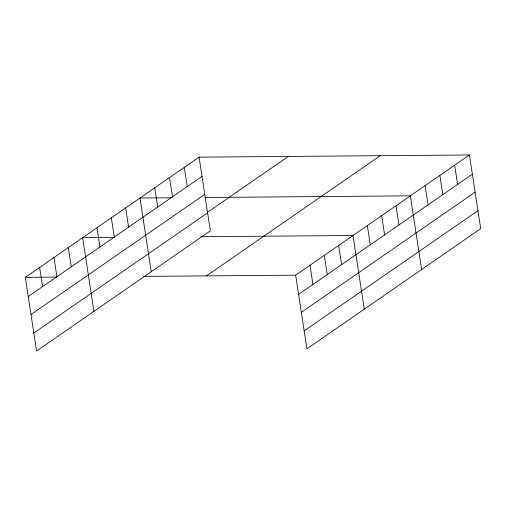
<?xml version="1.0" encoding="UTF-8"?>
<svg xmlns="http://www.w3.org/2000/svg" width="506" height="506" viewBox="0 0 506 506"><rect width="100%" height="100%" fill="white"/><g stroke="black" fill="none" stroke-linecap="round" stroke-linejoin="round"><path stroke-width="0.76" d="M199.073 157.151L210.344 230.837L36.577 351.025L25.3 277.339L199.073 157.151L469.423 154.975L480.7 228.661L306.927 348.849L295.656 275.163L469.423 154.975M28.241 296.56L202.014 176.373M30.992 314.53L204.759 194.348M207.39 212.387L288.287 156.436M33.826 333.049L207.593 212.862M206.435 275.878L380.208 155.696M298.597 294.378L472.364 174.197M301.342 312.354L475.115 192.166M304.176 330.873L477.949 210.686M172.078 197.757L139.991 198.017L151.262 271.703M204.943 197.492L410.341 195.841L421.618 269.521M114.729 237.422L82.642 237.681L93.92 311.361M200.933 236.726L352.998 235.499L364.276 309.185M25.3 277.339L56.602 277.086M143.584 276.384L295.656 275.163M454.654 165.19L457.595 184.412M439.885 175.405L442.826 194.627M425.116 185.62L428.051 204.841M396.008 205.752L398.949 224.974M381.669 215.67L384.611 234.885M367.337 225.587L370.278 244.803M338.659 245.416L341.601 264.632M324.327 255.328L327.268 274.549M309.988 265.245L312.929 284.467M184.298 167.372L187.239 186.587M169.529 177.587L172.47 196.802M154.76 187.802L157.701 207.017M125.652 207.934L128.594 227.15M111.314 217.846L114.255 237.067M96.981 227.763L99.922 246.979M68.31 247.592L71.251 266.814M53.971 257.51L56.912 276.725M39.639 267.427L42.58 286.643"/></g></svg>
